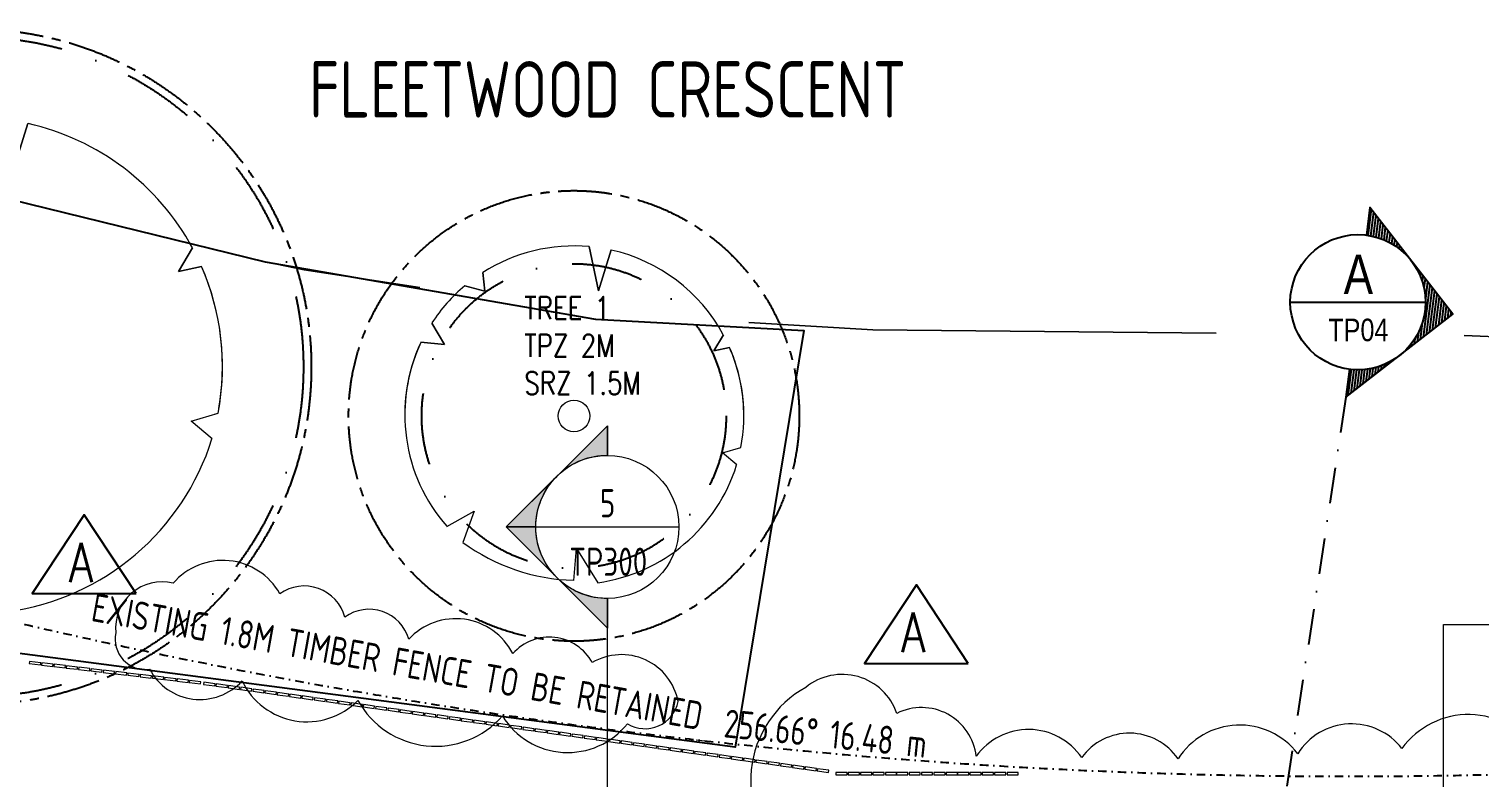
# Model space of a CAD drawing. Header units: millimetres. Extents: x -39027 to 364494, y -35256 to 94895.
# Drawn here: x 204592 to 217471, y 11782 to 18431 of the extents above; entities that cross this region are included whole.
import ezdxf
from ezdxf.enums import TextEntityAlignment as Align

# ---------------------------------------------------------------- set-up
doc = ezdxf.new("R2010")
doc.units = ezdxf.units.MM
doc.header["$LTSCALE"] = 25
for name, pattern in [('BG_Dash Dot 3mm', [7, 3, -2, 0, -2]), ('CENTER2', [28.575, 19.05, -3.175, 3.175, -3.175]), ('DASHDOT', [25.4, 12.7, -6.35, 0, -6.35])]:
    doc.linetypes.add(name, pattern=pattern)
for name, color, linetype, lineweight in [('A-DETL', 90, 'Continuous', 9), ('A-DETL-MBND', 4, 'Continuous', 13), ('A-GLAZ-CWMG', 3, 'Continuous', 5), ('C-PROP-LINE', 91, 'BG_Dash Dot 3mm', 25), ('C-PROP-LINE-IDEN', 91, 'Continuous', 5), ('C-TOPO', 251, 'Continuous', 9), ('G-ANNO-DIMS', 3, 'Continuous', 5), ('G-ANNO-SYMB', 3, 'Continuous', 5), ('G-ANNO-TEXT', 231, 'Continuous', 5), ('L-PLNT', 71, 'Continuous', 5), ('REVISION CLOUD', 132, 'Continuous', 5)]:
    doc.layers.add(name, color=color, linetype=linetype, lineweight=lineweight)
for name, color, linetype in [('DLA-TXT-N-25', 3, 'Continuous'), ('dla-txt-n-35', 2, 'Continuous'), ('Land-5', 1, 'Continuous'), ('Symbol-5', 1, 'Continuous'), ('Wall-25', 130, 'Continuous'), ('Wall-7', 5, 'Continuous')]:
    doc.layers.add(name, color=color, linetype=linetype)
doc.styles.add('DLA-NOTES', font='romans.shx', dxfattribs={"width": 0.8})
doc.styles.add('DLA-TITLE', font='helv.shx', dxfattribs={"width": 0.7, "height": 500})
doc.styles.add('ISOCPEUR_1', font='isocpeur.ttf', dxfattribs={"width": 0.75, "height": 700})
doc.styles.add('ISOCPEUR_3', font='isocpeur.ttf', dxfattribs={"width": 0.75, "height": 400})
doc.linetypes.add('FENCELINE1', pattern='A,6.35,-2.54,[133,ltypeshp.shx,S=2.54,R=0,X=-2.54,Y=0],-2.54,25.4', length=36.83)

# ---------------------------------------------------------------- blocks, each defined once
blk = doc.blocks.new('Rectangular Mullion - 20x100 Timber Panel-900443-PROPOSED GROUND FLOOR PLAN')
at = {"layer": 'A-GLAZ-CWMG'}
for p, q in [((-50, -10), (-50, 10)), ((-50, 10), (50, 10)), ((50, 10), (50, -10)), ((50, -10), (-50, -10))]:
    blk.add_line(p, q, dxfattribs=at)
blk = doc.blocks.new('Rectangular Mullion - 20x100 Timber Panel-V187-PROPOSED GROUND FLOOR PLAN')
at = {"layer": 'A-GLAZ-CWMG', "lineweight": 13}
for p, q in [((-50, 10), (50, 10)), ((-50, -10), (-50, 10)), ((50, 10), (50, -10)), ((50, -10), (-50, -10))]:
    blk.add_line(p, q, dxfattribs=at)
blk = doc.blocks.new('Rectangular Mullion - 20x100 Timber Panel-V188-PROPOSED GROUND FLOOR PLAN')
at = {"layer": 'A-GLAZ-CWMG', "lineweight": 13}
for p, q in [((-50, 10), (50, 10)), ((-50, -10), (-50, 10)), ((50, 10), (50, -10)), ((50, -10), (-50, -10))]:
    blk.add_line(p, q, dxfattribs=at)
blk = doc.blocks.new('Rectangular Mullion - 20x100 Timber Panel-V189-PROPOSED GROUND FLOOR PLAN')
at = {"layer": 'A-GLAZ-CWMG', "lineweight": 13}
for p, q in [((-50, 10), (50, 10)), ((-50, -10), (-50, 10)), ((50, 10), (50, -10)), ((50, -10), (-50, -10))]:
    blk.add_line(p, q, dxfattribs=at)
blk = doc.blocks.new('Rectangular Mullion - 20x100 Timber Panel-V190-PROPOSED GROUND FLOOR PLAN')
at = {"layer": 'A-GLAZ-CWMG', "lineweight": 13}
for p, q in [((-50, 10), (50, 10)), ((-50, -10), (-50, 10)), ((50, 10), (50, -10)), ((50, -10), (-50, -10))]:
    blk.add_line(p, q, dxfattribs=at)
blk = doc.blocks.new('Rectangular Mullion - 20x100 Timber Panel-V191-PROPOSED GROUND FLOOR PLAN')
at = {"layer": 'A-GLAZ-CWMG', "lineweight": 13}
for p, q in [((-50, 10), (50, 10)), ((-50, -10), (-50, 10)), ((50, 10), (50, -10)), ((50, -10), (-50, -10))]:
    blk.add_line(p, q, dxfattribs=at)
blk = doc.blocks.new('Rectangular Mullion - 20x100 Timber Panel-V192-PROPOSED GROUND FLOOR PLAN')
at = {"layer": 'A-GLAZ-CWMG', "lineweight": 13}
for p, q in [((-50, 10), (50, 10)), ((-50, -10), (-50, 10)), ((50, 10), (50, -10)), ((50, -10), (-50, -10))]:
    blk.add_line(p, q, dxfattribs=at)
blk = doc.blocks.new('Rectangular Mullion - 20x100 Timber Panel-V193-PROPOSED GROUND FLOOR PLAN')
at = {"layer": 'A-GLAZ-CWMG', "lineweight": 13}
for p, q in [((-50, 10), (50, 10)), ((-50, -10), (-50, 10)), ((50, 10), (50, -10)), ((50, -10), (-50, -10))]:
    blk.add_line(p, q, dxfattribs=at)
blk = doc.blocks.new('Rectangular Mullion - 20x100 Timber Panel-V194-PROPOSED GROUND FLOOR PLAN')
at = {"layer": 'A-GLAZ-CWMG', "lineweight": 13}
for p, q in [((-50, 10), (50, 10)), ((-50, -10), (-50, 10)), ((50, 10), (50, -10)), ((50, -10), (-50, -10))]:
    blk.add_line(p, q, dxfattribs=at)
blk = doc.blocks.new('Rectangular Mullion - 20x100 Timber Panel-V195-PROPOSED GROUND FLOOR PLAN')
at = {"layer": 'A-GLAZ-CWMG', "lineweight": 13}
for p, q in [((-50, 10), (50, 10)), ((-50, -10), (-50, 10)), ((50, 10), (50, -10)), ((50, -10), (-50, -10))]:
    blk.add_line(p, q, dxfattribs=at)
blk = doc.blocks.new('Rectangular Mullion - 20x100 Timber Panel-V196-PROPOSED GROUND FLOOR PLAN')
at = {"layer": 'A-GLAZ-CWMG', "lineweight": 13}
for p, q in [((-50, 10), (50, 10)), ((-50, -10), (-50, 10)), ((50, 10), (50, -10)), ((50, -10), (-50, -10))]:
    blk.add_line(p, q, dxfattribs=at)
blk = doc.blocks.new('Rectangular Mullion - 20x100 Timber Panel-V197-PROPOSED GROUND FLOOR PLAN')
at = {"layer": 'A-GLAZ-CWMG', "lineweight": 13}
for p, q in [((-50, 10), (50, 10)), ((-50, -10), (-50, 10)), ((50, 10), (50, -10)), ((50, -10), (-50, -10))]:
    blk.add_line(p, q, dxfattribs=at)
blk = doc.blocks.new('Rectangular Mullion - 20x100 Timber Panel-V198-PROPOSED GROUND FLOOR PLAN')
at = {"layer": 'A-GLAZ-CWMG', "lineweight": 13}
for p, q in [((-50, 10), (50, 10)), ((-50, -10), (-50, 10)), ((50, 10), (50, -10)), ((50, -10), (-50, -10))]:
    blk.add_line(p, q, dxfattribs=at)
blk = doc.blocks.new('Rectangular Mullion - 20x100 Timber Panel-900567-PROPOSED GROUND FLOOR PLAN')
at = {"layer": 'A-GLAZ-CWMG'}
for p, q in [((-50, -10), (-50, 10)), ((-50, 10), (50, 10)), ((50, 10), (50, -10)), ((50, -10), (-50, -10))]:
    blk.add_line(p, q, dxfattribs=at)
blk = doc.blocks.new('Rectangular Mullion - 20x100 Timber Panel-V215-PROPOSED GROUND FLOOR PLAN')
at = {"layer": 'A-GLAZ-CWMG'}
for p, q in [((-50, -10), (-50, 10)), ((-50, 10), (50, 10)), ((50, 10), (50, -10)), ((50, -10), (-50, -10))]:
    blk.add_line(p, q, dxfattribs=at)
blk = doc.blocks.new('Family - ___-2269169-PROPOSED GROUND FLOOR PLAN')
at = {"layer": 'C-PROP-LINE'}
blk.add_arc((14525, 63577), 51820, 256.5084, 274.8072, dxfattribs=at)
blk = doc.blocks.new('Section - Section Head - Filled_Large-265001-PROPOSED GROUND FLOOR PLAN')
at = {"layer": 'G-ANNO-SYMB'}
h = blk.add_hatch(color=256, dxfattribs=at)
edge = h.paths.add_edge_path(flags=0)
edge.add_line((-10.84, 4.49), (-6.35, 8.98))
edge.add_line((-6.35, 8.98), (-6.35, 6.35))
edge.add_arc((-6.35, 0), 6.35, 90, 135)
h = blk.add_hatch(color=256, dxfattribs=at)
edge = h.paths.add_edge_path(flags=0)
edge.add_arc((-6.35, 0), 6.35, 45, 90)
edge.add_line((-6.35, 6.35), (-6.35, 8.98))
edge.add_line((-6.35, 8.98), (-1.86, 4.49))
h = blk.add_hatch(color=256, dxfattribs=at)
edge = h.paths.add_edge_path(flags=0)
edge.add_arc((-6.35, 0), 6.36, 137.9216, 180)
edge.add_line((-12.71, 0), (-15.33, 0))
edge.add_line((-15.33, 0), (-11.07, 4.26))
h = blk.add_hatch(color=256, dxfattribs=at)
edge = h.paths.add_edge_path(flags=0)
edge.add_line((-1.63, 4.26), (2.63, 0))
edge.add_line((2.63, 0), (0.01, 0))
edge.add_arc((-6.35, 0), 6.36, 0, 42.0784)
at = {"layer": 'G-ANNO-SYMB', "lineweight": 13}
for p, q in [((-6.35, 8.98), (-15.33, 0)), ((-6.35, 8.98), (2.63, 0)), ((-12.7, 0), (-15.33, 0)), ((0, 0), (2.63, 0))]:
    blk.add_line(p, q, dxfattribs=at)
at = {"layer": 'G-ANNO-SYMB'}
for p, q in [((-6.35, 8.98), (-10.84, 4.49)), ((-6.35, 6.35), (-6.35, 8.98)), ((-1.86, 4.49), (-6.35, 8.98)), ((-6.35, 8.98), (-6.35, 6.35)), ((-11.07, 4.26), (-15.33, 0)), ((2.63, 0), (-1.63, 4.26)), ((-15.33, 0), (-12.71, 0)), ((0.01, 0), (2.63, 0))]:
    blk.add_line(p, q, dxfattribs=at)
at = {"layer": 'G-ANNO-SYMB', "lineweight": 13}
for start, end in [(360, 180), (180, 360)]:
    blk.add_arc((-6.35, 0), 6.35, start, end, dxfattribs=at)
at = {"layer": 'G-ANNO-SYMB'}
for radius, start, end in [(6.35, 90, 135), (6.35, 45, 90), (6.36, 137.9216, 180), (6.36, 0, 42.0784)]:
    blk.add_arc((-6.35, 0), radius, start, end, dxfattribs=at)
blk = doc.blocks.new('*X1260')
at = {"color": 0}
for p, q in [((4.29, 8.6), (5.8, 8.6)), ((4.49, 8.8), (5.6, 8.8)), ((4.69, 9), (5.4, 9)), ((4.89, 9.2), (5.2, 9.2)), ((3.29, 7.6), (6.8, 7.6)), ((3.49, 7.8), (6.6, 7.8)), ((3.69, 8), (6.4, 8)), ((3.89, 8.2), (6.2, 8.2)), ((4.09, 8.4), (6, 8.4)), ((2.29, 6.6), (2.52, 6.6)), ((2.49, 6.8), (2.9, 6.8)), ((2.69, 7), (3.39, 7)), ((2.89, 7.2), (4.14, 7.2)), ((3.09, 7.4), (7, 7.4)), ((5.96, 7.2), (7.2, 7.2)), ((6.71, 7), (7.4, 7)), ((7.19, 6.8), (7.6, 6.8)), ((7.57, 6.6), (7.8, 6.6)), ((1.09, 5.4), (1.14, 5.4)), ((1.29, 5.6), (1.3, 5.6)), ((1.49, 5.8), (1.49, 5.8)), ((1.69, 6), (1.7, 6)), ((1.89, 6.2), (1.94, 6.2)), ((2.09, 6.4), (2.21, 6.4)), ((7.88, 6.4), (8, 6.4)), ((8.15, 6.2), (8.2, 6.2)), ((8.39, 6), (8.4, 6)), ((8.6, 5.8), (8.6, 5.8)), ((8.79, 5.6), (8.8, 5.6)), ((8.96, 5.4), (9, 5.4)), ((0.09, 4.4), (0.52, 4.4)), ((0.29, 4.6), (0.62, 4.6)), ((0.49, 4.8), (0.73, 4.8)), ((0.69, 5), (0.85, 5)), ((0.89, 5.2), (0.99, 5.2)), ((9.11, 5.2), (9.2, 5.2)), ((9.24, 5), (9.4, 5)), ((9.37, 4.8), (9.6, 4.8)), ((9.48, 4.6), (9.8, 4.6)), ((9.58, 4.4), (10, 4.4)), ((-0.91, 3.4), (0.17, 3.4)), ((-0.71, 3.6), (0.22, 3.6)), ((-0.51, 3.8), (0.28, 3.8)), ((-0.31, 4), (0.35, 4)), ((-0.11, 4.2), (0.43, 4.2)), ((9.66, 4.2), (10.2, 4.2)), ((9.74, 4), (10.4, 4)), ((9.81, 3.8), (10.6, 3.8)), ((9.87, 3.6), (10.8, 3.6)), ((9.92, 3.4), (11, 3.4)), ((-1.91, 2.4), (0.05, 2.4)), ((-1.71, 2.6), (0.06, 2.6)), ((-1.51, 2.8), (0.07, 2.8)), ((-1.31, 3), (0.1, 3)), ((-1.11, 3.2), (0.13, 3.2)), ((9.96, 3.2), (11.2, 3.2)), ((9.99, 3), (11.4, 3)), ((10.02, 2.8), (11.6, 2.8)), ((10.04, 2.6), (11.8, 2.6)), ((10.04, 2.4), (12, 2.4))]:
    blk.add_line(p, q, dxfattribs=at)
blk = doc.blocks.new('Sectionarrow')
blk.add_lwpolyline([(6, 0), (8.49, 0), (0, 8.49), (-8.49, 0), (-6, 0)])
at = {"xscale": 1.2, "yscale": 1.2, "zscale": 1.2}
blk.add_blockref('*X1260', (-6.06, -2.74), dxfattribs=at)
blk = doc.blocks.new('sectref')
at = {"linetype": 'Continuous'}
blk.add_line((-6, 0), (6, 0), dxfattribs=at)
blk.add_circle((0, 0), 6, dxfattribs=at)
at = {"style": 'DLA-TITLE', "width": 0.8, "flags": 8}
blk.add_attdef('SECTION', text='', height=3.5, dxfattribs=at).set_placement((0.04, 0.73), align=Align.CENTER)
at = {"color": 4, "style": 'DLA-TITLE', "width": 0.8, "flags": 8}
blk.add_attdef('DRG.NO.', text='', height=2, dxfattribs=at).set_placement((0.04, -3.46), align=Align.CENTER)
blk = doc.blocks.new('Revision-Num')
at = {"layer": 'Symbol-5'}
blk.add_lwpolyline([(461, -698), (0, 0), (-461, -698)], close=True, dxfattribs=at)
at = {"layer": 'dla-txt-n-35', "style": 'DLA-NOTES', "width": 0.8}
blk.add_text('A', height=350, dxfattribs=at).set_placement((-136, -596))
blk = doc.blocks.new('PLANTING_Coloured tree scaleable - 7 Meters-2580589-PROPOSED SITE PLAN')
at = {"layer": 'L-PLNT', "lineweight": 9}
for p, q in [((-434, 2027), (-856, 2634)), ((-434, 2027), (-856, 2634)), ((-856, 2634), (-434, 2027)), ((-503, 2723), (-434, 2027)), ((-503, 2723), (-434, 2027)), ((-434, 2027), (-503, 2723)), ((1684, 1866), (1722, 2169)), ((1684, 1866), (1722, 2169)), ((1722, 2169), (1684, 1866)), ((1896, 2018), (1684, 1866)), ((1896, 2018), (1684, 1866)), ((1684, 1866), (1896, 2018)), ((-2286, 1563), (-2136, 1294)), ((-2286, 1563), (-2136, 1294)), ((-2136, 1294), (-2286, 1563)), ((-2136, 1294), (-2471, 1251)), ((-2136, 1294), (-2471, 1251)), ((-2471, 1251), (-2136, 1294)), ((2466, 391), (2705, 591)), ((2674, 565), (2705, 591)), ((-2728, 480), (-2399, 237)), ((-2728, 480), (-2399, 237)), ((-2399, 237), (-2728, 480)), ((2755, 302), (2466, 391)), ((-2399, 237), (-2767, 119)), ((-2399, 237), (-2767, 119)), ((-2767, 119), (-2399, 237)), ((-1201, -2476), (-887, -2070)), ((-887, -2070), (-856, -2614)), ((886, -1980), (1424, -2356)), ((1048, -2474), (886, -1980))]:
    blk.add_line(p, q, dxfattribs=at)
blk.add_circle((0, -6), 258, dxfattribs=at)
for centre, radius, start, end in [((0, 0), 2769, 51.5512, 100.4622), ((0, 0), 2769, 51.5512, 100.4622), ((0, 0), 2769, 51.5512, 100.4622), ((0, 0), 2769, 108.0083, 145.6274), ((0, 0), 2769, 108.0083, 145.6274), ((0, 0), 2769, 108.0083, 145.6274), ((0, 0), 2769, 12.3276, 46.7819), ((0, 0), 2769, 12.3276, 46.7819), ((0, 0), 2769, 13.3734, 46.7819), ((0, 0), 2769, 153.1369, 170.0213), ((0, 0), 2769, 153.1369, 170.0213), ((0, 0), 2769, 153.1369, 170.0213), ((0, 19), 2769, 300.9465, 5.8599), ((0, 19), 2769, 177.9304, 244.2846), ((0, 19), 2769, 177.9304, 202.3457), ((0, 19), 2769, 177.9304, 200.6948), ((-130, 523), 3220, 256.9579, 291.4464)]:
    blk.add_arc(centre, radius, start, end, dxfattribs=at)
blk = doc.blocks.new('PLANTING_Coloured tree scaleable - 4_5 Meters-2580578-PROPOSED SITE PLAN')
at = {"layer": 'L-PLNT', "lineweight": 9}
for p, q in [((-279, 1303), (-551, 1693)), ((-279, 1303), (-551, 1693)), ((-551, 1693), (-279, 1303)), ((-323, 1751), (-279, 1303)), ((-323, 1751), (-279, 1303)), ((-279, 1303), (-323, 1751)), ((1083, 1200), (1107, 1394)), ((1083, 1200), (1107, 1394)), ((1107, 1394), (1083, 1200)), ((1219, 1297), (1083, 1200)), ((1219, 1297), (1083, 1200)), ((1083, 1200), (1219, 1297)), ((-1470, 1005), (-1373, 832)), ((-1470, 1005), (-1373, 832)), ((-1373, 832), (-1470, 1005)), ((-1373, 832), (-1588, 804)), ((-1373, 832), (-1588, 804)), ((-1588, 804), (-1373, 832)), ((-1753, 308), (-1542, 152)), ((-1753, 308), (-1542, 152)), ((-1542, 152), (-1753, 308)), ((1586, 252), (1739, 380)), ((1771, 194), (1586, 252)), ((-1542, 152), (-1779, 77)), ((-1542, 152), (-1779, 77)), ((-1779, 77), (-1542, 152)), ((-772, -1592), (-570, -1331)), ((-570, -1331), (-550, -1681)), ((569, -1273), (916, -1515)), ((674, -1591), (569, -1273))]:
    blk.add_line(p, q, dxfattribs=at)
blk.add_circle((0, -4), 166, dxfattribs=at)
for centre, radius, start, end in [((0, 0), 1780, 108.0083, 145.6274), ((0, 0), 1780, 108.0083, 145.6274), ((0, 0), 1780, 108.0083, 145.6274), ((0, 0), 1780, 51.5512, 100.4622), ((0, 0), 1780, 51.5512, 100.4622), ((0, 0), 1780, 51.5512, 100.4622), ((0, 0), 1780, 12.3276, 46.7819), ((0, 0), 1780, 20.9412, 46.7819), ((0, 0), 1780, 22.0155, 46.7819), ((0, 0), 1780, 153.1369, 170.0213), ((0, 0), 1780, 153.1369, 170.0213), ((0, 0), 1780, 153.1369, 170.0213), ((0, 12), 1780, 300.9465, 5.8599), ((0, 12), 1780, 177.9304, 244.2846), ((0, 12), 1780, 177.9304, 205.3609), ((0, 12), 1780, 177.9304, 203.8436), ((-83, 336), 2070, 256.9579, 291.4464)]:
    blk.add_arc(centre, radius, start, end, dxfattribs=at)

msp = doc.modelspace()

# ---------------------------------------------------------------- linework, layer by layer
at = {"layer": 'A-DETL', "lineweight": 18}
msp.add_line((210512.6, 12121.4), (210614.3, 12110.1), dxfattribs=at)
at = {"layer": 'A-DETL-MBND', "lineweight": 5}
for p, q in [((206706, 16360.2), (207033.7, 16294.2)), ((207033.7, 16294.2), (208060.9, 16137)), ((210981.4, 15825.5), (212081.9, 15761)), ((212081.9, 15761), (215129.4, 15732.3)), ((217330.3, 15711.5), (218070.9, 15680.6))]:
    msp.add_line(p, q, dxfattribs=at)
at = {"layer": 'C-TOPO'}
for p, q in [((207033.7, 16294.2), (206706, 16360.2)), ((208060.9, 16137), (207033.7, 16294.2)), ((212081.9, 15761), (210981.4, 15825.5)), ((215129.4, 15732.3), (212081.9, 15761)), ((218070.9, 15680.6), (217330.3, 15711.5))]:
    msp.add_line(p, q, dxfattribs=at)
at = {"layer": 'G-ANNO-DIMS'}
for p, q in [((217147.2, 13144.6), (218268.4, 13144.6)), ((217147.2, 11285.8), (217147.2, 13144.6))]:
    msp.add_line(p, q, dxfattribs=at)
at = {"layer": 'G-ANNO-SYMB'}
for p, q in [((209090.5, 14010.8), (210360.5, 14010.8)), ((209725.5, 10516.4), (209725.5, 13375.8))]:
    msp.add_line(p, q, dxfattribs=at)
at = {"layer": 'Land-5', "linetype": 'CENTER2'}
msp.add_circle((209428.8, 14996.2), 2000, dxfattribs=at)
at = {"layer": 'REVISION CLOUD'}
msp.add_lwpolyline([(206818.3, 13417.8, 0.5205671), (205870.9, 13510.2, 0.5205671), (205362.5, 13071.4, 0.5205671), (205662.9, 12748.1, 0.5205671), (206483.2, 12644.2, 0.5205671), (207511.5, 12471, 0.5205671), (208794, 12332.5, 0.5205671), (209903.2, 12263.2, 0.5205671), (210353.8, 12459.5, 0.5205671), (209591.2, 12805.8, 0.5205671), (208886.4, 12886.7, 0.5205671), (207962.1, 13013.7, 0.5205671), (207396, 13210, 0.5205671)], format="xyb", close=True, dxfattribs=at)
msp.add_lwpolyline([(217979.3, 12020.7, 0.5205671), (216777.7, 12043.8, 0.5205671), (215853.4, 11997.6, 0.5205671), (214790.5, 11951.4, 0.5205671), (213935.5, 11963, 0.5205671), (212999.6, 11974.5, 0.5205671), (212294.8, 12355.5, 0.5205671), (211486.1, 12586.5, 0.5205671), (211324.3, 11039.3, 0.5205671), (211324.3, 11039.3, 0.5205671), (211278.1, 10427.3, 0.5205671), (211278.1, 9272.7, 0.5205671), (211451.4, 8233.5, 0.5205671), (211855.8, 6755.6, 0.5205671), (211855.8, 6755.6, 0.5205671), (211878.9, 6709.4, 0.5205671), (212294.8, 6305.3, 0.5205671), (213380.9, 6109, 0.5205671), (214709.6, 6051.3, 0.5205671), (215749.4, 6062.8, 0.5205671), (216904.8, 6039.7, 0.5205671), (217736.7, 6189.8, 0.5205671)], format="xyb", dxfattribs=at)
at = {"layer": 'Symbol-5', "linetype": 'DASHDOT'}
msp.add_line((216281, 15163.6), (212251.2, -11377.3), dxfattribs=at)
at = {"layer": 'Wall-25', "linetype": 'DASHDOT', "ltscale": 2}
msp.add_circle((209428.8, 14996.2), 1351, dxfattribs=at)
at = {"layer": 'Wall-7', "linetype": 'FENCELINE1'}
msp.add_lwpolyline([(201690.9, 13974.4), (203129.4, 17238.5), (206689.5, 16364.4), (209619, 15856.1), (211470.2, 15754.5), (210859.9, 12054.6), (202315.7, 13172.7), (202580.2, 13802.9), (201687.3, 13975.6)], dxfattribs=at)

# ---------------------------------------------------------------- block references
at = {"layer": 'A-GLAZ-CWMG', "extrusion": (0, 0, -1)}
for name, p, rotation in [('Rectangular Mullion - 20x100 Timber Panel-V198-PROPOSED GROUND FLOOR PLAN', (-204645.1, 12801.1), 6.755441381660682), ('Rectangular Mullion - 20x100 Timber Panel-V197-PROPOSED GROUND FLOOR PLAN', (-204754.4, 12788.2), 6.755441381660682), ('Rectangular Mullion - 20x100 Timber Panel-V196-PROPOSED GROUND FLOOR PLAN', (-204863.6, 12775.2), 6.755441381660682), ('Rectangular Mullion - 20x100 Timber Panel-V195-PROPOSED GROUND FLOOR PLAN', (-204972.8, 12762.3), 6.755441381660682), ('Rectangular Mullion - 20x100 Timber Panel-V194-PROPOSED GROUND FLOOR PLAN', (-205082.1, 12749.4), 6.755441381660682), ('Rectangular Mullion - 20x100 Timber Panel-V193-PROPOSED GROUND FLOOR PLAN', (-205191.3, 12736.4), 6.755441381660682), ('Rectangular Mullion - 20x100 Timber Panel-V192-PROPOSED GROUND FLOOR PLAN', (-205300.6, 12723.5), 6.755441381660682), ('Rectangular Mullion - 20x100 Timber Panel-V191-PROPOSED GROUND FLOOR PLAN', (-205409.8, 12710.5), 6.755441381660682), ('Rectangular Mullion - 20x100 Timber Panel-V190-PROPOSED GROUND FLOOR PLAN', (-205519, 12697.6), 6.755441381660682), ('Rectangular Mullion - 20x100 Timber Panel-V189-PROPOSED GROUND FLOOR PLAN', (-205628.3, 12684.7), 6.755441381660682), ('Rectangular Mullion - 20x100 Timber Panel-V188-PROPOSED GROUND FLOOR PLAN', (-205737.5, 12671.7), 6.755441381660682), ('Rectangular Mullion - 20x100 Timber Panel-V187-PROPOSED GROUND FLOOR PLAN', (-205846.7, 12658.8), 6.755441381660682), ('Rectangular Mullion - 20x100 Timber Panel-900443-PROPOSED GROUND FLOOR PLAN', (-205956, 12645.8), 6.755441381660682), ('Rectangular Mullion - 20x100 Timber Panel-900443-PROPOSED GROUND FLOOR PLAN', (-206065.2, 12632.9), 6.755441381660682), ('Rectangular Mullion - 20x100 Timber Panel-V215-PROPOSED GROUND FLOOR PLAN', (-206192.9, 12616.2), 8.032931464940027), ('Rectangular Mullion - 20x100 Timber Panel-V215-PROPOSED GROUND FLOOR PLAN', (-206301.8, 12600.9), 8.032931464940027), ('Rectangular Mullion - 20x100 Timber Panel-V215-PROPOSED GROUND FLOOR PLAN', (-206410.8, 12585.5), 8.032931464940027), ('Rectangular Mullion - 20x100 Timber Panel-V215-PROPOSED GROUND FLOOR PLAN', (-206519.7, 12570.1), 8.032931464940027), ('Rectangular Mullion - 20x100 Timber Panel-V215-PROPOSED GROUND FLOOR PLAN', (-206628.6, 12554.8), 8.032931464940027), ('Rectangular Mullion - 20x100 Timber Panel-V215-PROPOSED GROUND FLOOR PLAN', (-206737.5, 12539.4), 8.032931464940027), ('Rectangular Mullion - 20x100 Timber Panel-V215-PROPOSED GROUND FLOOR PLAN', (-206846.4, 12524), 8.032931464940027), ('Rectangular Mullion - 20x100 Timber Panel-V215-PROPOSED GROUND FLOOR PLAN', (-206955.4, 12508.6), 8.032931464940027), ('Rectangular Mullion - 20x100 Timber Panel-V215-PROPOSED GROUND FLOOR PLAN', (-207064.3, 12493.3), 8.032931464940027), ('Rectangular Mullion - 20x100 Timber Panel-V215-PROPOSED GROUND FLOOR PLAN', (-207173.2, 12477.9), 8.032931464940027), ('Rectangular Mullion - 20x100 Timber Panel-V215-PROPOSED GROUND FLOOR PLAN', (-207282.1, 12462.5), 8.032931464940027), ('Rectangular Mullion - 20x100 Timber Panel-V215-PROPOSED GROUND FLOOR PLAN', (-207391, 12447.1), 8.032931464940027), ('Rectangular Mullion - 20x100 Timber Panel-V215-PROPOSED GROUND FLOOR PLAN', (-207500, 12431.8), 8.032931464940027), ('Rectangular Mullion - 20x100 Timber Panel-V215-PROPOSED GROUND FLOOR PLAN', (-207608.9, 12416.4), 8.032931464940027), ('Rectangular Mullion - 20x100 Timber Panel-V215-PROPOSED GROUND FLOOR PLAN', (-207717.8, 12401), 8.032931464940027), ('Rectangular Mullion - 20x100 Timber Panel-V215-PROPOSED GROUND FLOOR PLAN', (-207826.7, 12385.7), 8.032931464940027), ('Rectangular Mullion - 20x100 Timber Panel-V215-PROPOSED GROUND FLOOR PLAN', (-207935.6, 12370.3), 8.032931464940027), ('Rectangular Mullion - 20x100 Timber Panel-V215-PROPOSED GROUND FLOOR PLAN', (-208044.6, 12354.9), 8.032931464940027), ('Rectangular Mullion - 20x100 Timber Panel-V215-PROPOSED GROUND FLOOR PLAN', (-208153.5, 12339.5), 8.032931464940027), ('Rectangular Mullion - 20x100 Timber Panel-V215-PROPOSED GROUND FLOOR PLAN', (-208262.4, 12324.2), 8.032931464940027), ('Rectangular Mullion - 20x100 Timber Panel-V215-PROPOSED GROUND FLOOR PLAN', (-208371.3, 12308.8), 8.032931464940027), ('Rectangular Mullion - 20x100 Timber Panel-V215-PROPOSED GROUND FLOOR PLAN', (-208480.2, 12293.4), 8.032931464940027), ('Rectangular Mullion - 20x100 Timber Panel-V215-PROPOSED GROUND FLOOR PLAN', (-208589.2, 12278.1), 8.032931464940027), ('Rectangular Mullion - 20x100 Timber Panel-V215-PROPOSED GROUND FLOOR PLAN', (-208698.1, 12262.7), 8.032931464940027), ('Rectangular Mullion - 20x100 Timber Panel-V215-PROPOSED GROUND FLOOR PLAN', (-208807, 12247.3), 8.032931464940027), ('Rectangular Mullion - 20x100 Timber Panel-V215-PROPOSED GROUND FLOOR PLAN', (-208915.9, 12231.9), 8.032931464940027), ('Rectangular Mullion - 20x100 Timber Panel-V215-PROPOSED GROUND FLOOR PLAN', (-209024.9, 12216.6), 8.032931464940027), ('Rectangular Mullion - 20x100 Timber Panel-V215-PROPOSED GROUND FLOOR PLAN', (-209133.8, 12201.2), 8.032931464940027), ('Rectangular Mullion - 20x100 Timber Panel-V215-PROPOSED GROUND FLOOR PLAN', (-209242.7, 12185.8), 8.032931464940027), ('Rectangular Mullion - 20x100 Timber Panel-V215-PROPOSED GROUND FLOOR PLAN', (-209351.6, 12170.5), 8.032931464940027), ('Rectangular Mullion - 20x100 Timber Panel-V215-PROPOSED GROUND FLOOR PLAN', (-209460.5, 12155.1), 8.032931464940027), ('Rectangular Mullion - 20x100 Timber Panel-V215-PROPOSED GROUND FLOOR PLAN', (-209569.5, 12139.7), 8.032931464940027), ('Rectangular Mullion - 20x100 Timber Panel-V215-PROPOSED GROUND FLOOR PLAN', (-209678.4, 12124.3), 8.032931464940027), ('Rectangular Mullion - 20x100 Timber Panel-V215-PROPOSED GROUND FLOOR PLAN', (-209787.3, 12109), 8.032931464940027), ('Rectangular Mullion - 20x100 Timber Panel-V215-PROPOSED GROUND FLOOR PLAN', (-209896.2, 12093.6), 8.032931464940027), ('Rectangular Mullion - 20x100 Timber Panel-V215-PROPOSED GROUND FLOOR PLAN', (-210005.1, 12078.2), 8.032931464940027), ('Rectangular Mullion - 20x100 Timber Panel-V215-PROPOSED GROUND FLOOR PLAN', (-210114.1, 12062.9), 8.032931464940027), ('Rectangular Mullion - 20x100 Timber Panel-V215-PROPOSED GROUND FLOOR PLAN', (-210223, 12047.5), 8.032931464940027), ('Rectangular Mullion - 20x100 Timber Panel-V215-PROPOSED GROUND FLOOR PLAN', (-210331.9, 12032.1), 8.032931464940027), ('Rectangular Mullion - 20x100 Timber Panel-V215-PROPOSED GROUND FLOOR PLAN', (-210440.8, 12016.7), 8.032931464940027), ('Rectangular Mullion - 20x100 Timber Panel-V215-PROPOSED GROUND FLOOR PLAN', (-210549.7, 12001.4), 8.032931464940027), ('Rectangular Mullion - 20x100 Timber Panel-V215-PROPOSED GROUND FLOOR PLAN', (-210658.7, 11986), 8.032931464940027), ('Rectangular Mullion - 20x100 Timber Panel-V215-PROPOSED GROUND FLOOR PLAN', (-210767.6, 11970.6), 8.032931464940027), ('Rectangular Mullion - 20x100 Timber Panel-V215-PROPOSED GROUND FLOOR PLAN', (-210876.5, 11955.3), 8.032931464940027), ('Rectangular Mullion - 20x100 Timber Panel-V215-PROPOSED GROUND FLOOR PLAN', (-210985.4, 11939.9), 8.032931464940027), ('Rectangular Mullion - 20x100 Timber Panel-V215-PROPOSED GROUND FLOOR PLAN', (-211094.3, 11924.5), 8.032931464940027), ('Rectangular Mullion - 20x100 Timber Panel-V215-PROPOSED GROUND FLOOR PLAN', (-211203.3, 11909.1), 8.032931464940027), ('Rectangular Mullion - 20x100 Timber Panel-V215-PROPOSED GROUND FLOOR PLAN', (-211312.2, 11893.8), 8.032931464940027), ('Rectangular Mullion - 20x100 Timber Panel-V215-PROPOSED GROUND FLOOR PLAN', (-211421.1, 11878.4), 8.032931464940027), ('Rectangular Mullion - 20x100 Timber Panel-V215-PROPOSED GROUND FLOOR PLAN', (-211530, 11863), 8.032931464940027), ('Rectangular Mullion - 20x100 Timber Panel-V215-PROPOSED GROUND FLOOR PLAN', (-211638.9, 11847.7), 8.032931464940027)]:
    msp.add_blockref(name, p, dxfattribs=dict(at, rotation=rotation))
for p in [(-211802.8, 11820.2), (-211912.8, 11820.2), (-212022.8, 11820.2), (-212132.8, 11820.2), (-212242.8, 11820.2), (-212342.8, 11820.2), (-212452.8, 11820.2), (-212562.8, 11820.2), (-212672.8, 11820.2), (-212782.8, 11820.2), (-212882.8, 11820.2), (-212992.8, 11820.2), (-213102.8, 11820.2), (-213212.8, 11820.2), (-213322.8, 11820.2)]:
    msp.add_blockref('Rectangular Mullion - 20x100 Timber Panel-900567-PROPOSED GROUND FLOOR PLAN', p, dxfattribs=at)
at = {"layer": 'C-PROP-LINE'}
msp.add_blockref('Family - ___-2269169-PROPOSED GROUND FLOOR PLAN', (201777.3, 39.7), dxfattribs=at)
at = {"layer": 'G-ANNO-SYMB', "extrusion": (0, 0, -1), "xscale": 99.99999999999993, "yscale": 99.99999999999993, "zscale": 99.99999999999993, "rotation": 270.0000000000002}
msp.add_blockref('Section - Section Head - Filled_Large-265001-PROPOSED GROUND FLOOR PLAN', (-209725.5, 13375.8), dxfattribs=at)
at = {"layer": 'L-PLNT', "lineweight": 9, "rotation": 336.899377919427}
for name, p, xscale, yscale, zscale in [('PLANTING_Coloured tree scaleable - 4_5 Meters-2580578-PROPOSED SITE PLAN', (209430.1, 14998.9), 0.84645, 0.84645, 0.84645), ('PLANTING_Coloured tree scaleable - 7 Meters-2580589-PROPOSED SITE PLAN', (202630.1, 9610), 0.7980000000000003, 0.7980000000000003, 0.7980000000000003)]:
    msp.add_blockref(name, p, dxfattribs=dict(at, xscale=xscale, yscale=yscale, zscale=zscale))
at = {"layer": 'REVISION CLOUD'}
for p in [(205081.9, 14116.7), (212468.4, 13496.1)]:
    msp.add_blockref('Revision-Num', p, dxfattribs=at)
at = {"layer": 'Symbol-5', "xscale": 100, "yscale": 100, "rotation": 262.8048797276768}
msp.add_blockref('Sectionarrow', (216387.3, 16005.5), dxfattribs=at)
at = {"layer": 'Symbol-5', "xscale": 100, "yscale": 100}
msp.add_blockref('sectref', (216387.3, 16005.5), dxfattribs=at).add_auto_attribs({'SECTION': 'A', 'DRG.NO.': 'TP04'})

# ---------------------------------------------------------------- texts
at = {"layer": 'C-PROP-LINE-IDEN', "char_height": 250, "rotation": 354.09816, "line_spacing_factor": 1.153846, "style": 'ISOCPEUR_1'}
for s, insert, width, attachment_point in [('256.66°', (211608, 12307.2), 981, 3), ('16.48 m', (211715.1, 12296.3), 1005, 1)]:
    msp.add_mtext(s, dxfattribs=dict(at, insert=insert, width=width, attachment_point=attachment_point))
at = {"layer": 'DLA-TXT-N-25', "insert": (208988.9, 16053.9), "char_height": 200, "attachment_point": 1, "style": 'DLA-NOTES'}
msp.add_mtext_dynamic_manual_height_columns('TREE 1\\PTPZ 2M\\PSRZ 1.5M', width=1516.221, gutter_width=1000, heights=[0], dxfattribs=at)
at = {"layer": 'G-ANNO-SYMB', "lineweight": 13, "char_height": 250, "attachment_point": 2, "line_spacing_factor": 1.153846, "style": 'ISOCPEUR_1'}
for s, insert, width in [('5', (209727.8, 14346.1), 156), ('TP300', (209733.6, 13826.5), 828)]:
    msp.add_mtext(s, dxfattribs=dict(at, insert=insert, width=width))
at = {"layer": 'G-ANNO-TEXT', "color": 7, "lineweight": 25, "insert": (209728.7, 18145), "char_height": 500, "width": 6138, "attachment_point": 2, "line_spacing_factor": 1.153846, "style": 'ISOCPEUR_3', "bg_fill": 3, "box_fill_scale": 1.25, "bg_fill_color": 0, "bg_fill_transparency": 0}
msp.add_mtext('FLEETWOOD CRESCENT', dxfattribs=at)
at = {"layer": 'G-ANNO-TEXT', "color": 7, "lineweight": 13, "insert": (207883.6, 12937.6), "char_height": 250, "width": 5349, "attachment_point": 2, "rotation": 349.82583, "line_spacing_factor": 1.153846, "style": 'ISOCPEUR_1'}
msp.add_mtext('EXISTING 1.8M TIMBER FENCE TO BE RETAINED', dxfattribs=at)

# ---------------------------------------------------------------- next in the draw order: linework, layer by layer
at = {"layer": 'Land-5', "linetype": 'CENTER2'}
msp.add_circle((204097.6, 15431.1), 3000, dxfattribs=at)
at = {"layer": 'Wall-25', "linetype": 'DASHDOT', "ltscale": 2}
msp.add_circle((204097.6, 15431.1), 2930, dxfattribs=at)

# ---------------------------------------------------------------- next in the draw order: block references
at = {"layer": 'L-PLNT', "lineweight": 9, "xscale": 0.7980000000000003, "yscale": 0.7980000000000003, "zscale": 0.7980000000000003, "rotation": 336.899377919427}
msp.add_blockref('PLANTING_Coloured tree scaleable - 7 Meters-2580589-PROPOSED SITE PLAN', (204099.6, 15435.1), dxfattribs=at)

doc.saveas('drawing.dxf')
